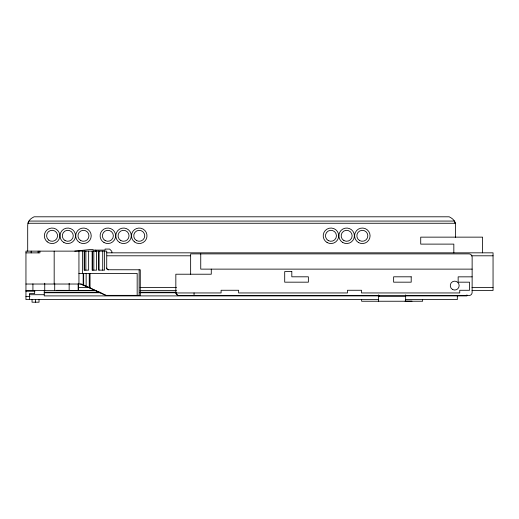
<?xml version="1.0" encoding="UTF-8"?>
<svg xmlns="http://www.w3.org/2000/svg" width="519" height="519" viewBox="0 0 519 519"><rect width="100%" height="100%" fill="white"/><g stroke="black" fill="none" stroke-linecap="round" stroke-linejoin="round"><path stroke-width="0.78" d="M378.63 299.586L25.95 299.586L25.95 251.131L106.739 251.131L106.719 268.038L107.238 269.283A1.829 1.765 88.4 0 0 108.127 269.75L140.286 269.783L140.286 295.363L105.681 295.363A239.155 14.318 24.1 0 0 90.034 288.129L83.669 285.437L83.669 273.403M95.717 251.475L95.762 250.113M74.749 251.131L89.612 249.594L93.089 249.594L93.401 250.113L105.059 250.113L105.059 249.068L109.613 249.068L111.819 251.28L111.877 252.831M106.823 252.831L493.05 252.831L493.05 290.478L471.998 290.478M25.95 252.876L39.892 252.876L39.892 251.131M107.057 255.796L190.376 255.796M471.2 255.796L493.05 255.796M472.134 269.127L200.743 269.127L200.743 253.882M78.901 273.403L137.172 273.403L137.172 295.363M472.134 276.841L458.154 276.841L458.154 282.174L469.52 282.174L469.52 290.277L459.743 290.277L459.743 292.95L361.509 292.95L361.509 290.264L347.477 290.264L347.477 292.95L238.617 292.95L238.617 290.264L221.1 290.264L221.1 292.95L175.889 292.95L176.635 294.487L178.147 295.421M25.95 284.029L81.022 284.029M78.486 287.52L89.819 287.52M140.026 287.52L176.46 287.52M471.998 287.52L493.05 287.52M25.95 290.465L96.404 290.465M96.3 290.478L56.623 290.335M140.026 290.478L176.46 290.478M25.95 291.224L34.87 291.224M44.251 292.229L100.122 292.229M139.793 292.229L176.226 292.229M44.251 292.755L100.926 292.755M139.793 292.755L176.226 292.755M29.434 294.708L44.024 294.708M379.46 295.895L44.251 295.895L44.251 290.465M405.371 295.895L466.905 295.895L466.905 294.883M378.63 296.362L405.644 296.362M25.95 296.453L30.005 296.453M405.644 299.586L457.323 299.586L457.323 295.454M405.034 301.156L412.002 301.156M80.568 284.029L83.669 285.437M482.592 252.831L482.592 237.144L420.721 237.144L420.721 244.118L453.833 244.118L453.833 252.831M455.578 237.533L455.578 225.512A8.713 8.713 0 0 0 451.219 217.967L449.201 216.799L34.072 216.799L32.048 217.967A8.713 8.713 0 0 0 27.695 225.512L27.695 251.157M422.635 299.586L422.635 301.241L361.633 301.241L361.633 299.586M405.644 294.87L405.644 301.241M378.63 294.87L378.63 301.241M211.278 269.127L211.278 274.22L175.837 274.22L175.837 292.398A3.14 3.14 0 0 0 178.977 295.532L469.001 295.532A3.14 3.14 0 0 0 472.134 292.398L472.134 257.015A3.14 3.14 0 0 0 469.001 253.882L190.642 253.882L190.642 274.22M194.054 292.95L194.054 295.532M139.137 269.783L139.137 295.363M104.572 251.131L104.572 270.146L98.72 270.146L98.72 251.131M102.717 251.131L102.717 270.146M98.98 251.131L98.98 270.146M96.605 251.131L96.605 270.146L92.142 270.146L92.142 251.131M93.829 251.131L93.829 270.146M92.525 251.131L92.525 270.146M90.034 273.403L90.034 288.129M89.255 273.403L89.255 287.779M88.645 251.131L88.645 270.146L84.182 270.146L84.182 251.131M86.141 273.403L86.141 286.475M85.862 251.131L85.862 270.146M84.565 251.131L84.565 270.146M83.17 273.403L83.17 285.21M82.417 251.131L82.417 273.403M78.94 251.131L78.94 284.029M78.551 283.309L78.551 290.465M78.148 283.854L78.148 290.465M69.15 283.29L69.15 290.465M54.709 283.238L54.709 290.465M54.177 251.131L54.177 284.029M44.744 283.238L44.744 290.465M39.022 299.586L39.022 302.201L32.048 302.201L32.048 299.586M38.153 251.131L38.153 252.876M35.539 299.586L35.539 302.201M34.663 290.465L34.663 293.572L29.434 293.572L29.434 299.586M32.924 283.854L32.924 290.465M31.179 251.131L31.179 252.876M108.465 269.776A1.752 1.732 -90 0 1 106.713 268.038M98.149 291.646A242.944 14.545 24.1 0 0 96.91 291.075A243.398 14.571 24.1 0 0 87.717 286.851M98.766 291.931A242.944 14.545 24.1 0 1 106.161 295.363M81.554 284.029A243.398 14.571 24.1 0 1 84.636 285.444M85.252 285.722A243.398 14.571 24.1 0 1 87.101 286.566M454.359 221.068L28.908 221.068A10.789 9.433 0 0 0 27.987 223.267L455.28 223.267A10.789 9.433 0 0 0 454.359 221.068M291.814 271.58L284.704 271.58L284.704 282.174L308.37 282.174L308.37 276.809L291.814 276.809L291.814 271.58M411.204 276.809L393.636 276.809L393.636 282.174L411.204 282.174L411.204 276.809M48.637 240.063A5.488 5.488 0 0 0 57.518 236.658A5.488 5.488 0 0 0 50.129 230.67A5.488 5.488 0 0 0 48.637 240.063M65.037 240.55A5.488 5.488 0 0 0 73.27 235.795A5.488 5.488 0 0 0 65.037 231.039A5.488 5.488 0 0 0 65.037 240.55M80.724 240.55A5.488 5.488 0 0 0 88.957 235.795A5.488 5.488 0 0 0 80.724 231.039A5.488 5.488 0 0 0 80.724 240.55M105.123 240.55A5.488 5.488 0 0 0 113.356 235.795A5.488 5.488 0 0 0 105.123 231.039A5.488 5.488 0 0 0 105.123 240.55M120.81 240.55A5.488 5.488 0 0 0 129.043 235.795A5.488 5.488 0 0 0 120.81 231.039A5.488 5.488 0 0 0 120.81 240.55M136.497 240.55A5.488 5.488 0 0 0 144.73 235.795A5.488 5.488 0 0 0 136.497 231.039A5.488 5.488 0 0 0 136.497 240.55M328.216 240.55A5.488 5.488 0 0 0 336.448 235.795A5.488 5.488 0 0 0 328.216 231.039A5.488 5.488 0 0 0 328.216 240.55M343.902 240.55A5.488 5.488 0 0 0 352.135 235.795A5.488 5.488 0 0 0 343.902 231.039A5.488 5.488 0 0 0 343.902 240.55M359.589 240.55A5.488 5.488 0 0 0 367.822 235.795A5.488 5.488 0 0 0 359.589 231.039A5.488 5.488 0 0 0 359.589 240.55M358.454 242.516A7.759 7.759 0 0 0 370.086 235.795A7.759 7.759 0 0 0 358.454 229.08A7.759 7.759 0 0 0 358.454 242.516M327.08 242.516A7.759 7.759 0 0 0 338.712 235.795A7.759 7.759 0 0 0 327.08 229.08A7.759 7.759 0 0 0 327.08 242.516M342.767 242.516A7.759 7.759 0 0 0 354.399 235.795A7.759 7.759 0 0 0 342.767 229.08A7.759 7.759 0 0 0 342.767 242.516M119.675 242.516A7.759 7.759 0 0 0 131.307 235.795A7.759 7.759 0 0 0 119.675 229.08A7.759 7.759 0 0 0 119.675 242.516M134.356 241.822A7.759 7.759 0 0 0 146.896 237.008A7.759 7.759 0 0 0 136.458 228.555A7.759 7.759 0 0 0 134.356 241.822M47.21 241.822A7.759 7.759 0 0 0 59.756 237.008A7.759 7.759 0 0 0 49.311 228.555A7.759 7.759 0 0 0 47.21 241.822M63.902 242.516A7.759 7.759 0 0 0 75.534 235.795A7.759 7.759 0 0 0 63.902 229.08A7.759 7.759 0 0 0 63.902 242.516M79.589 242.516A7.759 7.759 0 0 0 91.221 235.795A7.759 7.759 0 0 0 79.589 229.08A7.759 7.759 0 0 0 79.589 242.516M103.988 242.516A7.759 7.759 0 0 0 115.62 235.795A7.759 7.759 0 0 0 103.988 229.08A7.759 7.759 0 0 0 103.988 242.516M452.484 289.446A4.444 4.444 0 0 0 459.153 285.599A4.444 4.444 0 0 0 452.484 281.752A4.444 4.444 0 0 0 452.484 289.446"/></g></svg>
